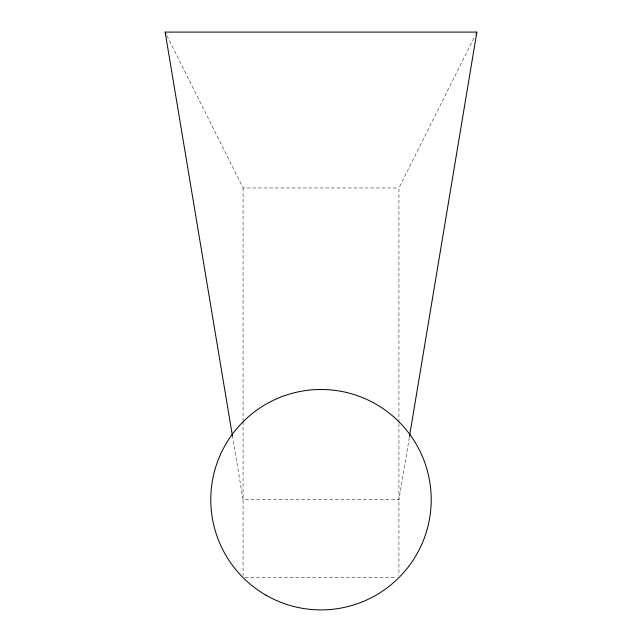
<?xml version="1.0" encoding="UTF-8"?>
<svg xmlns="http://www.w3.org/2000/svg" width="642" height="642" viewBox="0 0 642 642"><rect width="100%" height="100%" fill="white"/><g stroke="black" fill="none" stroke-linecap="round" stroke-linejoin="round"><path stroke-width="0.48" stroke-dasharray="3.21 2.41" d="M409.315 437.411L398.931 499.685L243.069 499.685L232.685 437.411M398.931 422.508L398.931 187.962L475.072 35.679M166.928 35.679L243.069 187.962L398.931 187.962M245.067 577.623L396.933 577.623M398.931 423.511L398.931 575.625M243.069 187.962L243.069 420.502M243.069 421.505L243.069 575.625"/><path stroke-width="0.96" d="M409.476 436.424L476.862 32.1L165.138 32.1L232.524 436.424M475.971 33.89L476.862 32.1M165.138 32.1L166.029 33.89M265.892 595.134A110.215 110.215 0 0 0 431.215 499.685A110.215 110.215 0 0 0 265.892 404.243A110.215 110.215 0 0 0 265.892 595.134"/></g></svg>
